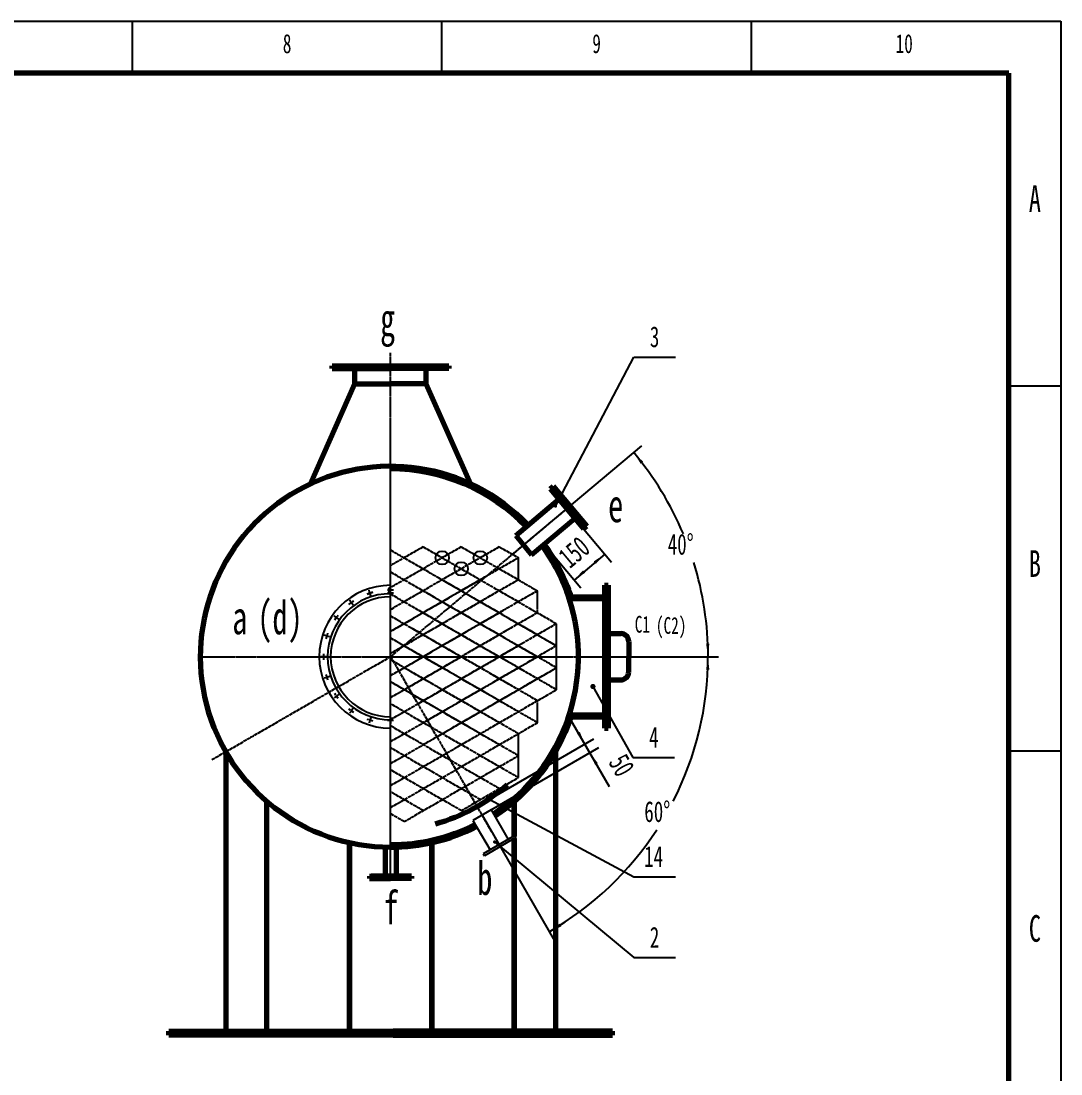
# Model space of a CAD drawing. Header units: millimetres. Extents: x -14850 to 14850, y -10500 to 10500.
# Drawn here: x 4871 to 14850, y 402 to 10500 of the extents above; entities that cross this region are included whole.
import ezdxf

# ---------------------------------------------------------------- set-up
doc = ezdxf.new("R2010")
doc.units = ezdxf.units.MM
doc.linetypes.add('EB_DASHDOT', pattern=[39, 30, -3, 3, -3])
for name, color, linetype, lineweight in [('CAXA0', 7, 'Continuous', 70), ('CAXA1', 1, 'EB_DASHDOT', 25), ('CAXA3', 7, 'Continuous', 25), ('CAXA4', 3, 'Continuous', 25)]:
    doc.layers.add(name, color=color, linetype=linetype, lineweight=lineweight)
doc.styles.add('UserTxtStyle1', font='SIMFANG.TTF', dxfattribs={"width": 0.667})
doc.styles.add('标准', font='SimSun.ttf', dxfattribs={"width": 0.667})
doc.dimstyles.new('标准', dxfattribs={"dimtxt": 4, "dimasz": 2.5, "dimexe": 2, "dimexo": 0, "dimtad": 1, "dimdec": 1, "dimdsep": 46, "dimtxsty": '标准', "dimcen": 0, "dimdle": 6, "dimazin": 2, "dimtfac": 1, "dimtdec": 3, "dimtmove": 0, "dimatfit": 3, "dimldrblk": 'NONE', "dimfxl": 0, "dimtolj": 1, "dimtzin": 0, "dimarcsym": 0})

# ---------------------------------------------------------------- blocks, each defined once
blk = doc.blocks.new('CAXBLOCK25', base_point=(11143, 3435))
at = {"layer": 'CAXA0', "linetype": 'Continuous', "lineweight": 25}
blk.add_hatch(color=0, dxfattribs=at).paths.add_polyline_path([(10384, 4117), (10384, 4121), (10383, 4125), (10381, 4129), (10379, 4132), (10377, 4135), (10374, 4138), (10370, 4140), (10367, 4141), (10363, 4142), (10359, 4142), (10355, 4142), (10351, 4141), (10348, 4140), (10344, 4138), (10341, 4135), (10339, 4132), (10337, 4129), (10335, 4125), (10334, 4121), (10334, 4117), (10334, 4113), (10335, 4110), (10337, 4106), (10339, 4103), (10341, 4100), (10344, 4097), (10348, 4095), (10351, 4094), (10355, 4093), (10359, 4092), (10363, 4093), (10367, 4094), (10370, 4095), (10374, 4097), (10377, 4100), (10379, 4103), (10381, 4106), (10383, 4110), (10384, 4113)], flags=0)
at = {"layer": 'CAXA0', "color": 0, "linetype": 'Continuous', "lineweight": 25}
for p, q in [((10359, 4117), (10743, 3435)), ((10743, 3435), (11143, 3435))]:
    blk.add_line(p, q, dxfattribs=at)
at = {"layer": 'CAXA0', "color": 0, "linetype": 'Continuous', "lineweight": 25, "insert": (10898, 3731), "char_height": 200, "attachment_point": 1, "style": '标准'}
blk.add_mtext('\\fSimSun;4', dxfattribs=at)
blk = doc.blocks.new('CAXBLOCK24', base_point=(10359, 4117))
at = {"layer": 'CAXA0', "color": 0, "linetype": 'Continuous', "lineweight": 70}
blk.add_blockref('CAXBLOCK25', (11143, 3435), dxfattribs=at)
blk = doc.blocks.new('CAXBLOCK28', base_point=(14350, -10000))
at = {"layer": 'CAXA0', "color": 0, "linetype": 'Continuous', "lineweight": 25}
for p, q in [((-14850, 10500), (14850, 10500)), ((5940, 10000), (5940, 10500)), ((8910, 10000), (8910, 10500)), ((11880, 10000), (11880, 10500)), ((14850, 10500), (14850, -10500)), ((14350, 7000), (14850, 7000)), ((14350, 3500), (14850, 3500))]:
    blk.add_line(p, q, dxfattribs=at)
at = {"layer": 'CAXA0', "color": 0, "linetype": 'Continuous', "lineweight": 70}
for p, q in [((14350, 10000), (-13600, 10000)), ((14350, -10000), (14350, 10000))]:
    blk.add_line(p, q, dxfattribs=at)
at = {"layer": 'CAXA0', "color": 0, "linetype": 'Continuous', "lineweight": 25, "attachment_point": 1, "style": 'UserTxtStyle1'}
for s, insert, char_height in [('\\fFangSong_GB2312;8', (7383, 10375), 182.48), ('\\fFangSong_GB2312;9', (10353, 10375), 182.48), ('\\fFangSong_GB2312;10', (13263, 10375), 182.48), ('\\fFangSong_GB2312;A', (14542, 8925), 255.47), ('\\fFangSong_GB2312;B', (14542, 5425), 255.47), ('\\fFangSong_GB2312;C', (14542, 1925), 255.47)]:
    blk.add_mtext(s, dxfattribs=dict(at, insert=insert, char_height=char_height))
blk = doc.blocks.new('*CAXBLOCK8284')
at = {"layer": 'CAXA4', "linetype": 'Continuous', "lineweight": 25}
for points in [[(10282, 3565), (10233, 3682), (10206, 3666)], [(10330, 3482), (10406, 3382), (10379, 3366)]]:
    blk.add_hatch(color=0, dxfattribs=at).paths.add_polyline_path(points, flags=0)
at = {"layer": 'CAXA4', "color": 0, "linetype": 'Continuous', "lineweight": 25}
for p, q in [((10519, 3155), (10132, 3825)), ((9247, 2967), (10369, 3615)), ((9381, 2934), (10417, 3532))]:
    blk.add_line(p, q, dxfattribs=at)
at = {"layer": 'CAXA4', "color": 0, "linetype": 'Continuous', "lineweight": 25, "insert": (10677, 3492), "char_height": 200, "attachment_point": 1, "rotation": 300, "style": '标准'}
blk.add_mtext('\\fSimSun;50', dxfattribs=at)
blk = doc.blocks.new('_None')
blk = doc.blocks.new('CAXBLOCK86', base_point=(11151, 7277))
at = {"layer": 'CAXA0', "linetype": 'Continuous', "lineweight": 25}
blk.add_hatch(color=0, dxfattribs=at).paths.add_polyline_path([(10015, 5847), (10015, 5850), (10014, 5852), (10013, 5854), (10012, 5857), (10010, 5858), (10008, 5860), (10006, 5861), (10004, 5862), (10002, 5863), (9999, 5863), (9997, 5863), (9994, 5862), (9992, 5861), (9990, 5860), (9988, 5858), (9987, 5857), (9985, 5854), (9984, 5852), (9984, 5850), (9984, 5847), (9984, 5845), (9984, 5843), (9985, 5840), (9987, 5838), (9988, 5836), (9990, 5835), (9992, 5833), (9994, 5833), (9997, 5832), (9999, 5832), (10002, 5832), (10004, 5833), (10006, 5833), (10008, 5835), (10010, 5836), (10012, 5838), (10013, 5840), (10014, 5843), (10015, 5845)], flags=0)
at = {"layer": 'CAXA0', "color": 0, "linetype": 'Continuous', "lineweight": 25}
for p, q in [((9999, 5847), (10751, 7277)), ((10751, 7277), (11151, 7277))]:
    blk.add_line(p, q, dxfattribs=at)
at = {"layer": 'CAXA0', "color": 0, "linetype": 'Continuous', "lineweight": 25, "insert": (10905, 7572), "char_height": 200, "attachment_point": 1, "style": '标准'}
blk.add_mtext('\\fSimSun;3', dxfattribs=at)
blk = doc.blocks.new('CAXBLOCK85', base_point=(9999, 5847))
at = {"layer": 'CAXA0', "color": 0, "linetype": 'Continuous', "lineweight": 70}
blk.add_blockref('CAXBLOCK86', (11151, 7277), dxfattribs=at)
blk = doc.blocks.new('CAXBLOCK88', base_point=(11151, 1518))
at = {"layer": 'CAXA0', "linetype": 'Continuous', "lineweight": 25}
blk.add_hatch(color=0, dxfattribs=at).paths.add_polyline_path([(9432, 2627), (9431, 2629), (9431, 2632), (9430, 2634), (9429, 2636), (9427, 2638), (9425, 2640), (9423, 2641), (9421, 2642), (9418, 2642), (9416, 2643), (9413, 2642), (9411, 2642), (9409, 2641), (9407, 2640), (9405, 2638), (9403, 2636), (9402, 2634), (9401, 2632), (9400, 2629), (9400, 2627), (9400, 2624), (9401, 2622), (9402, 2620), (9403, 2618), (9405, 2616), (9407, 2614), (9409, 2613), (9411, 2612), (9413, 2611), (9416, 2611), (9418, 2611), (9421, 2612), (9423, 2613), (9425, 2614), (9427, 2616), (9429, 2618), (9430, 2620), (9431, 2622), (9431, 2624)], flags=0)
at = {"layer": 'CAXA0', "color": 0, "linetype": 'Continuous', "lineweight": 25}
for p, q in [((9416, 2627), (10751, 1518)), ((10751, 1518), (11151, 1518))]:
    blk.add_line(p, q, dxfattribs=at)
at = {"layer": 'CAXA0', "color": 0, "linetype": 'Continuous', "lineweight": 25, "insert": (10905, 1813), "char_height": 200, "attachment_point": 1, "style": '标准'}
blk.add_mtext('\\fSimSun;2', dxfattribs=at)
blk = doc.blocks.new('CAXBLOCK87', base_point=(9416, 2627))
at = {"layer": 'CAXA0', "color": 0, "linetype": 'Continuous', "lineweight": 70}
blk.add_blockref('CAXBLOCK88', (11151, 1518), dxfattribs=at)
blk = doc.blocks.new('CAXBLOCK90', base_point=(11151, 2293))
at = {"layer": 'CAXA0', "linetype": 'Continuous', "lineweight": 25}
blk.add_hatch(color=0, dxfattribs=at).paths.add_polyline_path([(9385, 3033), (9385, 3035), (9384, 3037), (9383, 3040), (9382, 3042), (9380, 3044), (9379, 3045), (9376, 3046), (9374, 3047), (9372, 3048), (9369, 3048), (9367, 3048), (9365, 3047), (9362, 3046), (9360, 3045), (9358, 3044), (9357, 3042), (9355, 3040), (9354, 3037), (9354, 3035), (9354, 3033), (9354, 3030), (9354, 3028), (9355, 3025), (9357, 3023), (9358, 3022), (9360, 3020), (9362, 3019), (9365, 3018), (9367, 3017), (9369, 3017), (9372, 3017), (9374, 3018), (9376, 3019), (9379, 3020), (9380, 3022), (9382, 3023), (9383, 3025), (9384, 3028), (9385, 3030)], flags=0)
at = {"layer": 'CAXA0', "color": 0, "linetype": 'Continuous', "lineweight": 25}
for p, q in [((9369, 3033), (10751, 2293)), ((10751, 2293), (11151, 2293))]:
    blk.add_line(p, q, dxfattribs=at)
at = {"layer": 'CAXA0', "color": 0, "linetype": 'Continuous', "lineweight": 25, "insert": (10850, 2588), "char_height": 200, "attachment_point": 1, "style": '标准'}
blk.add_mtext('\\fSimSun;14', dxfattribs=at)
blk = doc.blocks.new('CAXBLOCK89', base_point=(9369, 3033))
at = {"layer": 'CAXA0', "color": 0, "linetype": 'Continuous', "lineweight": 70}
blk.add_blockref('CAXBLOCK90', (11151, 2293), dxfattribs=at)
blk = doc.blocks.new('*CAXBLOCK9193')
at = {"layer": 'CAXA4', "linetype": 'Continuous', "lineweight": 25}
for points in [[(10473, 5387), (10367, 5318), (10387, 5294)], [(10179, 5139), (10264, 5232), (10284, 5208)]]:
    blk.add_hatch(color=0, dxfattribs=at).paths.add_polyline_path(points, flags=0)
at = {"layer": 'CAXA4', "color": 0, "linetype": 'Continuous', "lineweight": 25}
for p, q in [((10185, 5730), (10537, 5310)), ((9891, 5483), (10243, 5063)), ((10473, 5387), (10179, 5139))]:
    blk.add_line(p, q, dxfattribs=at)
at = {"layer": 'CAXA4', "color": 0, "linetype": 'Continuous', "lineweight": 25, "insert": (10009, 5396), "char_height": 200, "attachment_point": 1, "rotation": 40, "style": '标准'}
blk.add_mtext('\\fSimSun;150', dxfattribs=at)
blk = doc.blocks.new('*CAXBLOCK9294')
at = {"layer": 'CAXA4', "linetype": 'Continuous', "lineweight": 25}
for points in [[(11463, 4403), (11476, 4278), (11445, 4279)], [(9940, 1766), (10056, 1817), (10039, 1844)]]:
    blk.add_hatch(color=0, dxfattribs=at).paths.add_polyline_path(points, flags=0)
at = {"layer": 'CAXA4', "color": 0, "linetype": 'Continuous', "lineweight": 25}
for p, q in [((10220, 4403), (11563, 4403)), ((9295, 2884), (9990, 1679))]:
    blk.add_line(p, q, dxfattribs=at)
for start, end in [(332.9341, 360), (300, 326.9764)]:
    blk.add_arc((8418, 4403), 3045, start, end, dxfattribs=at)
at = {"layer": 'CAXA4', "color": 0, "linetype": 'Continuous', "lineweight": 25, "insert": (10852, 3018), "char_height": 200, "attachment_point": 1, "style": '标准'}
blk.add_mtext('\\fSimSun;60{%%D}', dxfattribs=at)
blk = doc.blocks.new('*CAXBLOCK9395')
at = {"layer": 'CAXA0', "linetype": 'Continuous', "lineweight": 25}
for points in [[(10751, 6361), (10841, 6273), (10817, 6254)], [(11463, 4403), (11476, 4529), (11445, 4528)]]:
    blk.add_hatch(color=0, dxfattribs=at).paths.add_polyline_path(points, flags=0)
at = {"layer": 'CAXA0', "color": 0, "linetype": 'Continuous', "lineweight": 25}
for p, q in [((9695, 5475), (10827, 6425)), ((10220, 4403), (11563, 4403))]:
    blk.add_line(p, q, dxfattribs=at)
for start, end in [(22.7682, 40), (0, 17.2797)]:
    blk.add_arc((8418, 4403), 3046, start, end, dxfattribs=at)
at = {"layer": 'CAXA0', "color": 0, "linetype": 'Continuous', "lineweight": 25, "insert": (11077, 5582), "char_height": 200, "attachment_point": 1, "style": '标准'}
blk.add_mtext('\\fSimSun;40{%%D}', dxfattribs=at)

msp = doc.modelspace()

# ---------------------------------------------------------------- linework, layer by layer
at = {"layer": 'CAXA0', "linetype": 'Continuous', "lineweight": 70}
for p, q in [((8074.91, 7019.07), (8074.91, 7169.07)), ((8760.24, 7019.07), (8760.24, 7169.07)), ((7647.83, 6059.34), (8074.91, 7019.07)), ((9187.32, 6059.34), (8760.24, 7019.07)), ((9947.31, 6013.2), (9977.95, 6038.91)), ((9947.31, 6013.2), (10268.7, 5630.18)), ((9977.95, 6038.91), (10299.35, 5655.89)), ((10268.7, 5630.18), (10299.35, 5655.89)), ((9618.4, 5567.5), (9770.88, 5382.15)), ((10131.52, 4960.25), (10468.44, 4960.25)), ((10510.45, 4625.28), (10627.87, 4625.28)), ((10702.87, 4550.28), (10702.87, 4403.25)), ((10702.87, 4256.21), (10702.87, 4403.25)), ((10510.45, 4181.21), (10627.87, 4181.21)), ((10131.52, 3846.24), (10468.44, 3846.24)), ((6836.01, 3490.13), (6836.01, 811.5)), ((9999.15, 3490.13), (9999.15, 811.5)), ((7231.4, 811.5), (7231.4, 3014.68)), ((9603.75, 2683.79), (9603.75, 3014.68)), ((9603.75, 811.5), (9603.75, 2660.7)), ((8022.19, 811.5), (8022.19, 2620.32)), ((8365.53, 2580.31), (8365.53, 2297.59)), ((8469.63, 2580.31), (8469.63, 2297.59)), ((8812.97, 811.5), (8812.97, 2620.32)), ((6836.01, 811.5), (8440.62, 811.5)), ((9999.15, 811.5), (8440.62, 811.5))]:
    msp.add_line(p, q, dxfattribs=at)
at = {"layer": 'CAXA0', "color": 7, "linetype": 'Continuous', "lineweight": 70}
msp.add_line((10030.87, 5913.61), (10185.14, 5729.76), dxfattribs=at)
at = {"layer": 'CAXA0', "linetype": 'Continuous', "lineweight": 25}
for centre in [(8912.79, 5352.19), (9278.04, 5352.19), (9095.42, 5246.75)]:
    msp.add_circle(centre, 64.7, dxfattribs=at)
at = {"layer": 'CAXA0', "linetype": 'Continuous', "lineweight": 70}
for centre, radius, start, end in [((8417.58, 4403.25), 1802.18, 43.817919, 90), ((8417.58, 4403.25), 1802.18, 18.003278, 36.182081), ((8417.58, 4403.25), 1802.18, 303.180879, 18.003278), ((10627.87, 4550.28), 75, 0, 90), ((10627.87, 4256.21), 75, 270, 360), ((8417.58, 4403.25), 1802.18, 270, 296.802241)]:
    msp.add_arc(centre, radius, start, end, dxfattribs=at)
at = {"layer": 'CAXA1', "linetype": 'EB_DASHDOT', "lineweight": 25}
for p, q in [((8417.58, 2571.53), (8417.58, 7316.98)), ((9584.83, 5382.69), (10145.13, 5852.84)), ((8417.58, 4403.25), (9899.34, 5646.59)), ((9095.42, 5457.63), (8402.41, 5057.52)), ((9460.67, 5457.63), (8417.58, 4855.4)), ((8730.17, 5457.63), (8417.58, 5277.15)), ((8730.17, 5457.63), (10008.54, 4719.56)), ((9095.42, 5457.63), (9825.91, 5035.88)), ((9460.67, 5457.63), (9643.29, 5352.19)), ((8417.58, 5427.23), (10008.54, 4508.69)), ((9643.29, 5352.19), (8417.58, 4644.52)), ((9643.29, 5141.31), (9643.29, 5352.19)), ((8417.58, 5216.35), (9825.91, 4403.25)), ((9316.7, 5163.63), (8417.58, 4644.52)), ((8874.14, 5163.63), (10008.54, 4508.69)), ((9643.29, 5141.31), (8417.58, 4433.65)), ((8417.58, 5016.06), (8417.58, 5073.11)), ((8192.26, 5004.38), (8246.52, 5022.01)), ((8246.52, 5022.01), (8192.26, 5004.38)), ((8228.21, 4986.07), (8210.58, 5040.32)), ((8228.21, 4986.07), (8210.58, 5040.32)), ((8389.05, 5044.59), (8446.1, 5044.59)), ((8446.1, 5014.19), (8389.05, 5014.19)), ((8417.58, 4985.66), (8417.58, 5042.71)), ((9408.01, 5005.48), (8417.58, 4433.65)), ((8417.58, 5005.48), (9460.67, 4403.25)), ((9825.91, 5035.88), (8730.17, 4403.25)), ((8782.83, 5005.48), (9825.91, 4403.25)), ((9825.91, 4825), (9825.91, 5035.88)), ((8017.53, 4905.33), (8063.68, 4938.87)), ((8057.37, 4899.02), (8023.84, 4945.18)), ((8691.51, 4847.32), (9460.67, 4403.25)), ((9499.32, 4847.32), (8730.17, 4403.25)), ((7921.8, 4763.45), (7875.65, 4796.98)), ((7881.96, 4757.14), (7915.49, 4803.29)), ((8417.58, 4794.6), (9095.42, 4403.25)), ((9825.91, 4825), (9095.42, 4403.25)), ((8600.2, 4689.16), (9095.42, 4403.25)), ((9590.64, 4689.16), (9095.42, 4403.25)), ((10008.54, 4719.56), (9460.67, 4403.25)), ((7834.76, 4592.62), (7780.5, 4610.25)), ((7798.81, 4574.3), (7816.44, 4628.56)), ((8417.58, 4583.72), (8730.17, 4403.25)), ((8508.89, 4531), (8730.17, 4403.25)), ((9681.95, 4531), (9460.67, 4403.25)), ((10008.54, 4508.69), (9825.91, 4403.25)), ((6585.86, 4403.25), (10249.3, 4403.25)), ((8417.58, 4403.25), (6701.67, 3412.57)), ((7804.76, 4403.25), (7747.71, 4403.25)), ((7776.24, 4374.72), (7776.24, 4431.77)), ((8417.58, 3590.14), (9825.91, 4403.25)), ((8417.58, 4222.77), (8730.17, 4403.25)), ((8417.58, 4011.9), (9095.42, 4403.25)), ((8417.58, 3801.02), (9460.67, 4403.25)), ((9408.01, 3801.02), (8417.58, 4372.85)), ((9643.29, 3665.18), (8417.58, 4372.85)), ((8508.89, 4275.49), (8730.17, 4403.25)), ((8600.2, 4117.33), (9095.42, 4403.25)), ((8691.51, 3959.18), (9460.67, 4403.25)), ((9499.32, 3959.18), (8730.17, 4403.25)), ((9825.91, 3770.62), (8730.17, 4403.25)), ((8782.83, 3801.02), (9825.91, 4403.25)), ((9590.64, 4117.33), (9095.42, 4403.25)), ((9825.91, 3981.5), (9095.42, 4403.25)), ((9681.95, 4275.49), (9460.67, 4403.25)), ((10008.54, 4086.93), (9460.67, 4403.25)), ((10008.54, 4297.81), (9825.91, 4403.25)), ((8417.58, 3379.27), (10008.54, 4297.81)), ((8874.14, 3642.86), (10008.54, 4297.81)), ((7834.76, 4213.88), (7780.5, 4196.25)), ((7816.44, 4177.93), (7798.81, 4232.19)), ((9316.7, 3642.86), (8417.58, 4161.97)), ((9643.29, 3454.31), (8417.58, 4161.97)), ((7921.8, 4043.04), (7875.65, 4009.51)), ((7915.49, 4003.2), (7881.96, 4049.36)), ((8417.58, 3168.39), (10008.54, 4086.93)), ((9643.29, 3243.43), (8417.58, 3951.1)), ((9825.91, 3770.62), (9825.91, 3981.5)), ((8063.68, 3867.63), (8017.53, 3901.16)), ((8057.37, 3907.47), (8023.84, 3861.32)), ((8246.52, 3784.48), (8192.26, 3802.11)), ((8228.21, 3820.43), (8210.58, 3766.17)), ((8446.1, 3792.31), (8389.05, 3792.31)), ((8417.58, 3820.83), (8417.58, 3763.78)), ((8417.58, 2957.52), (9825.91, 3770.62)), ((9460.67, 3137.99), (8417.58, 3740.22)), ((9643.29, 3243.43), (9643.29, 3665.18)), ((9278.04, 3032.55), (8417.58, 3529.34)), ((8547.55, 2821.68), (9643.29, 3454.31)), ((9095.42, 2927.12), (8417.58, 3318.47)), ((9095.42, 2927.12), (9643.29, 3243.43)), ((8730.17, 2927.12), (8417.58, 3107.59)), ((8547.55, 2821.68), (8417.58, 2896.72)), ((9293.2, 2886.63), (9470.17, 2580.11)), ((8417.58, 2281.54), (8417.58, 2585.79)), ((8417.58, 2264.3), (8417.58, 2577.01))]:
    msp.add_line(p, q, dxfattribs=at)
at = {"layer": 'CAXA1', "linetype": 'Continuous', "lineweight": 70}
for p, q in [((8074.91, 7019.07), (8417.58, 7019.07)), ((8760.24, 7019.07), (8417.58, 7019.07)), ((10462.97, 4403.25), (10510.45, 4403.25)), ((9603.75, 3014.68), (9603.75, 2683.79)), ((9603.75, 2660.7), (9603.75, 838.62)), ((8022.19, 2620.32), (8022.19, 838.62)), ((8022.19, 2620.32), (8022.19, 838.62)), ((8812.97, 2620.32), (8812.97, 838.62)), ((8812.97, 2620.32), (8812.97, 838.62))]:
    msp.add_line(p, q, dxfattribs=at)
at = {"layer": 'CAXA1', "linetype": 'Continuous', "lineweight": 25}
for p, q in [((8417.58, 6213.07), (8417.58, 6229.49)), ((10008.54, 4086.93), (10008.54, 4719.56)), ((10243.82, 4403.25), (10473.92, 4403.25))]:
    msp.add_line(p, q, dxfattribs=at)
at = {"layer": 'CAXA1', "color": 7, "linetype": 'Continuous', "lineweight": 70}
for p, q in [((9618.4, 5567.5), (10030.87, 5913.61)), ((9770.88, 5382.15), (10185.14, 5729.76))]:
    msp.add_line(p, q, dxfattribs=at)
at = {"layer": 'CAXA3', "linetype": 'Continuous', "lineweight": 70}
for p, q in [((7858.11, 7193.26), (8977.05, 7193.26)), ((7858.11, 7169.07), (7858.11, 7193.26)), ((8977.05, 7193.26), (8977.05, 7169.07)), ((8977.05, 7169.07), (7858.11, 7169.07)), ((7858.11, 7169.07), (8417.58, 7169.07)), ((8977.05, 7169.07), (8417.58, 7169.07)), ((10468.44, 5088.09), (10468.44, 3718.41)), ((10468.44, 5088.09), (10504.97, 5088.09)), ((10504.97, 5088.09), (10504.97, 3718.41)), ((10150.85, 4978.51), (10468.44, 4978.51)), ((10468.44, 4978.51), (10468.44, 3827.98)), ((10150.85, 3827.98), (10468.44, 3827.98)), ((10468.44, 3718.41), (10504.97, 3718.41)), ((8215.58, 2297.59), (8215.58, 2276.43)), ((8215.58, 2297.59), (8516.19, 2297.59)), ((8215.58, 2276.43), (8417.58, 2276.43)), ((8417.58, 2297.59), (8229.51, 2297.59)), ((8619.58, 2297.59), (8318.96, 2297.59)), ((8417.58, 2297.59), (8605.64, 2297.59)), ((8619.58, 2276.43), (8417.58, 2276.43)), ((8619.58, 2297.59), (8619.58, 2276.43)), ((6288.14, 811.5), (6836.01, 811.5)), ((6288.14, 774.97), (6288.14, 811.5)), ((10547.02, 811.5), (9999.15, 811.5)), ((10547.02, 774.97), (10547.02, 811.5)), ((8440.62, 774.97), (6288.14, 774.97)), ((8440.62, 774.97), (10547.02, 774.97))]:
    msp.add_line(p, q, dxfattribs=at)
at = {"layer": 'CAXA3', "linetype": 'EB_DASHDOT', "lineweight": 25}
msp.add_line((8417.58, 4403.25), (9342.94, 2800.48), dxfattribs=at)
at = {"layer": 'CAXA3', "linetype": 'Continuous', "lineweight": 25}
for p, q in [((9381.3, 2934.03), (9208.09, 2834.03)), ((9381.3, 2934.03), (9545.27, 2650.03)), ((9208.09, 2834.03), (9372.06, 2550.03)), ((9610.22, 2687.53), (9307.11, 2512.53)), ((9620.22, 2670.21), (9317.11, 2495.21)), ((9610.22, 2687.53), (9620.22, 2670.21)), ((9307.11, 2512.53), (9317.11, 2495.21))]:
    msp.add_line(p, q, dxfattribs=at)
at = {"layer": 'CAXA3', "linetype": 'Continuous', "lineweight": 70}
for centre, radius, start, end in [((8417.58, 4403.25), 1826.24, 43.767552, 270), ((8417.58, 4403.25), 1826.24, 18.360814, 36.232448), ((8417.58, 4403.25), 1826.24, 303.138935, 341.639186), ((8395.47, 4453.25), 1712.27, 285.332815, 311.824962), ((8417.58, 4403.25), 1826.24, 270, 296.844325)]:
    msp.add_arc(centre, radius, start, end, dxfattribs=at)
at = {"layer": 'CAXA3', "linetype": 'Continuous', "lineweight": 25}
for centre, radius in [((8417.58, 4403.25), 684.84), ((8417.58, 5044.59), 23.05), ((8417.58, 4403.25), 604.67), ((8417.58, 4403.25), 575.27)]:
    msp.add_arc(centre, radius, 90, 270, dxfattribs=at)

# ---------------------------------------------------------------- block references
at = {"layer": 'CAXA0', "linetype": 'Continuous', "lineweight": 70}
for name, p in [('CAXBLOCK28', (14350, -10000)), ('CAXBLOCK85', (9999.15, 5847.4)), ('CAXBLOCK24', (10358.87, 4117.33)), ('CAXBLOCK87', (9415.93, 2626.89))]:
    msp.add_blockref(name, p, dxfattribs=at)
at = {"layer": 'CAXA0', "linetype": 'Continuous', "lineweight": 25}
msp.add_blockref('CAXBLOCK89', (9369.35, 3032.55), dxfattribs=at)

# ---------------------------------------------------------------- texts
at = {"layer": 'CAXA4', "linetype": 'Continuous', "lineweight": 25, "attachment_point": 1, "style": '标准'}
for s, insert, char_height in [('\\fSimSun;g', (8316.58, 7797.97), 319.592), ('\\fSimSun;e', (10504.97, 6013.2), 319.592), ('\\fSimSun;(d)', (7138.29, 4938.63), 319.5918), ('\\fSimSun;a', (6898.19, 4938.63), 319.592), ('\\fSimSun;b', (9249.59, 2438.95), 319.592), ('\\fSimSun;f', (8349.1, 2155.68), 319.592)]:
    msp.add_mtext(s, dxfattribs=dict(at, insert=insert, char_height=char_height))
at = {"layer": 'CAXA4', "linetype": 'Continuous', "lineweight": 25, "char_height": 160.9811, "attachment_point": 1, "rotation": 359.999994, "style": '标准'}
for s, insert in [('\\fSimSun;C1', (10760.42, 4795.29)), ('\\fSimSun;(C2)', (10963.54, 4783.51))]:
    msp.add_mtext(s, dxfattribs=dict(at, insert=insert))

# ---------------------------------------------------------------- dimensions: what is measured, and where the dimension line sits
at = {"layer": 'CAXA4', "linetype": 'Continuous', "lineweight": 70}
for base, p1, p2, text, picture, middle in [((11279.48, 5444.89), (10219.76, 4403.25), (9694.64, 5474.83), '\\fSimSun;40{%%D}', '*CAXBLOCK9395', (11279.48, 5444.89)), ((11055.05, 2880.5), (9294.7, 2884.03), (10219.76, 4403.25), '\\fSimSun;60{%%D}', '*CAXBLOCK9294', (11055.05, 2880.5))]:
    dim = msp.add_angular_dim_3p(base=base, center=(8417.58, 4403.25), p1=p1, p2=p2, text=text, dimstyle='标准', dxfattribs=at)
    dim.commit()
    dim.dimension.update_dxf_attribs({"geometry": picture, "text_midpoint": middle})
dim = msp.add_linear_dim(base=(10325.9, 5262.99), p1=(10185.14, 5729.76), p2=(9890.67, 5482.67), angle=220, text='\\fSimSun;150', dimstyle='标准', dxfattribs=at)
dim.commit()
dim.dimension.update_dxf_attribs({"geometry": '*CAXBLOCK9193', "text_midpoint": (10217.75, 5391.88)})
at = {"layer": 'CAXA4', "linetype": 'Continuous', "lineweight": 25}
dim = msp.add_linear_dim(base=(10463.39, 3251.76), p1=(9381.3, 2934.03), p2=(9246.53, 2967.46), angle=300, text='\\fSimSun;50', dimstyle='标准', dxfattribs=at)
dim.commit()
dim.dimension.update_dxf_attribs({"geometry": '*CAXBLOCK8284', "text_midpoint": (10609.09, 3335.89)})

doc.saveas('drawing.dxf')
